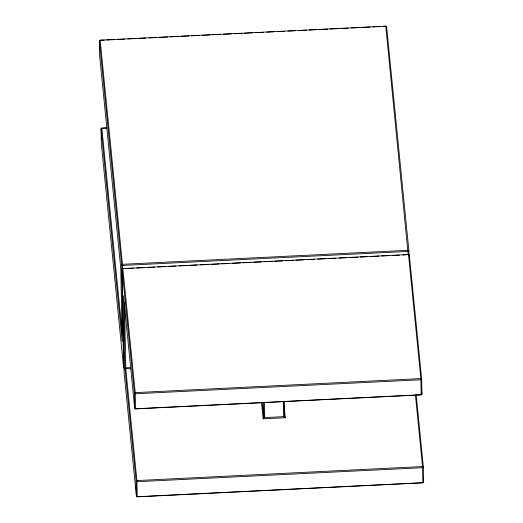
<?xml version="1.0" encoding="UTF-8"?>
<svg xmlns="http://www.w3.org/2000/svg" width="523" height="523" viewBox="0 0 523 523"><rect width="100%" height="100%" fill="white"/><g stroke="black" fill="none" stroke-linecap="round" stroke-linejoin="round"><path stroke-width="0.78" d="M106.738 127.867L101.841 128.109L101.031 128.802L122.192 341.421L120.787 268.462L99.632 55.837L99.344 40.859L100.154 40.166L385.771 26.15L386.608 26.758L408.908 250.89L409.006 255.793M122.598 269.535L122.454 264.298L100.154 40.166L99.344 40.859L121.65 264.991L123.624 367.911L101.318 143.779L101.031 128.802L101.841 128.109L122.094 331.621M135.535 408.908L135.228 392.623L122.879 268.547L408.502 254.531L409.332 255.146L421.682 379.221L421.969 394.198L421.159 394.891L135.535 408.908L134.705 408.3L123.506 295.73L124.905 368.689L136.104 481.258L136.392 496.242L137.229 496.85L422.846 482.834L423.656 482.141L423.369 467.163L416.118 394.277M137.229 496.85L136.915 480.565L125.814 368.996L124.494 302.346M383.287 26.418L385.771 26.15L408.202 254.701M402.749 254.963L408.502 254.531L420.845 378.606L421.159 394.891M422.846 482.834L422.538 466.549L415.458 395.408M284.094 401.566L284.368 416.118L283.597 416.661L264.723 417.583L263.854 417.125L262.396 402.494M100.115 40.317L104.195 40.114M106.64 39.996L113.988 39.637M117.25 39.473L124.598 39.114M127.86 38.957L136.019 38.552M138.471 38.434L145.812 38.074M149.081 37.911L156.423 37.551M159.685 37.395L167.85 36.996M170.295 36.872L178.454 36.473M180.906 36.355L189.065 35.95M191.516 35.832L199.675 35.433M202.12 35.309L210.285 34.91M212.73 34.793L220.889 34.387M223.341 34.27L231.499 33.871M233.951 33.747L242.11 33.348M244.555 33.23L252.72 32.831M255.982 32.668L263.324 32.308M266.593 32.145L273.934 31.785M277.197 31.628L284.545 31.269M287.807 31.105L295.155 30.746M298.417 30.589L306.576 30.184M309.028 30.066L316.369 29.706M319.638 29.543L327.797 29.144M330.242 29.027L338.407 28.621M340.852 28.504L348.2 28.144M351.463 27.98L359.621 27.582M362.073 27.464L370.232 27.059M372.677 26.941L380.842 26.542M101.802 128.259L106.699 128.017M125.291 268.58L133.45 268.181M136.712 268.018L144.06 267.658M147.323 267.501L154.671 267.142M157.933 266.978L165.275 266.619M168.543 266.455L175.885 266.096M179.147 265.939L187.312 265.54M189.757 265.416L197.106 265.056M200.368 264.899L208.527 264.494M210.978 264.377L219.137 263.978M221.582 263.854L228.93 263.494M232.192 263.337L240.351 262.932M242.803 262.814L250.962 262.415M253.413 262.291L261.572 261.892M264.017 261.775L272.182 261.369M274.627 261.252L282.793 260.853M285.238 260.729L293.396 260.33M295.848 260.212L304.007 259.813M307.269 259.65L314.617 259.29M317.879 259.127L325.228 258.767M328.49 258.61L335.831 258.251M339.1 258.087L346.442 257.728M349.704 257.571L357.869 257.166M360.314 257.048L367.662 256.688M370.925 256.525L379.083 256.126M381.535 256.009L389.694 255.603M392.139 255.486L399.487 255.126M130.626 367.61L125.749 367.846L124.905 368.689L130.691 368.761M385.739 26.3L386.608 26.758L386.634 28.34M408.463 254.688L409.332 255.146L409.431 260.049M284.368 416.118L285.303 417.733L263.141 418.818L261.546 402.736M421.806 392.583L421.969 394.198L421.198 394.741L135.575 408.757L134.705 408.3L134.418 393.316L122.068 269.24L122.879 268.547L122.068 269.24L124.049 372.167L136.392 496.242L137.261 496.7L422.885 482.683L423.656 482.141L423.336 478.898M283.701 401.651L285.303 417.733L283.597 416.661L283.303 401.298M264.429 402.22L264.723 417.583L263.141 418.818L263.854 417.125L263.572 402.573M122.454 264.298L121.65 264.991L122.519 265.449L408.136 251.432L408.908 250.89L408.077 250.282L122.454 264.298M135.228 392.623L134.418 393.316L135.287 393.773L420.91 379.757L421.682 379.221L420.845 378.606L135.228 392.623M136.915 480.565L136.104 481.258L136.974 481.716L422.597 467.699L423.369 467.163L422.538 466.549L136.915 480.565"/></g></svg>
